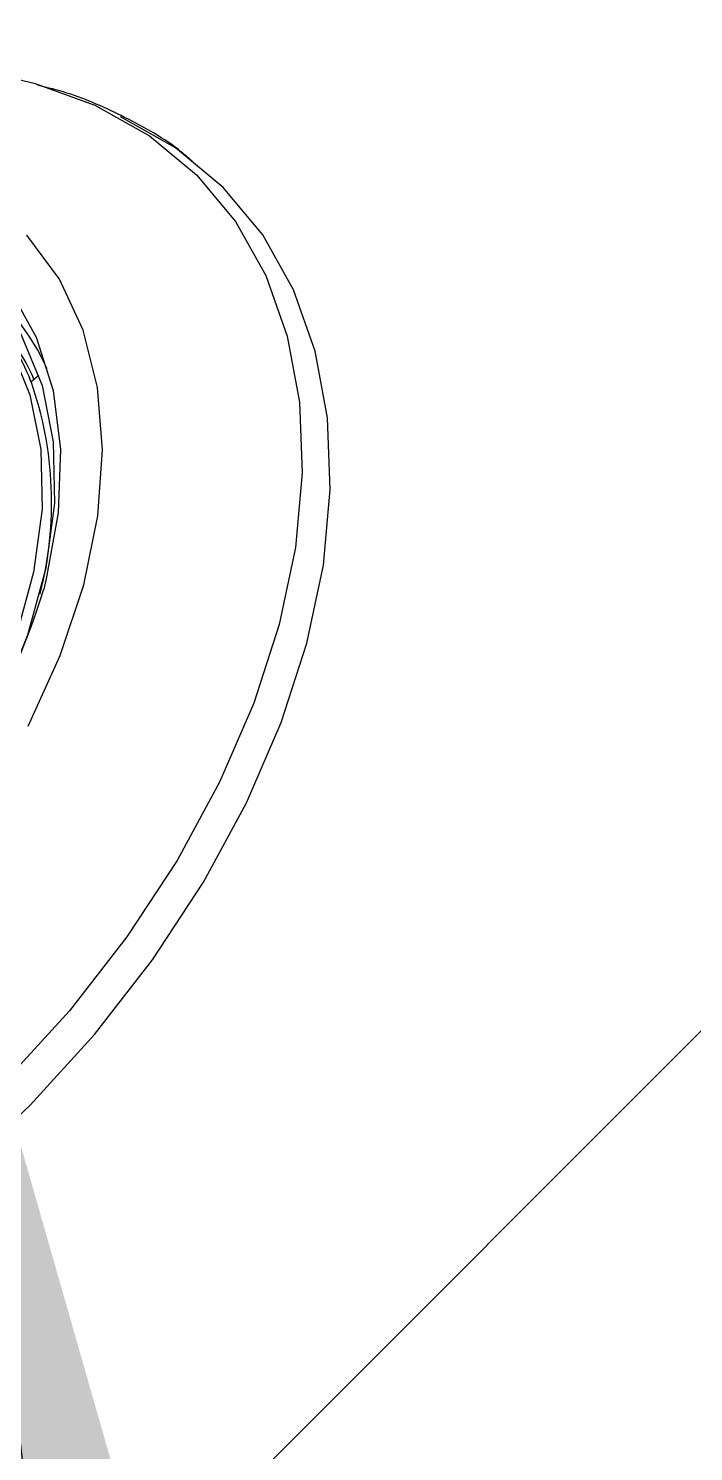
# Model space of a CAD drawing. Header units: inches. Extents: x 0 to 84, y -22 to 124.
# Drawn here: x 36.205 to 37.026, y 34.359 to 36.115 of the extents above; entities that cross this region are included whole.
import ezdxf

# ---------------------------------------------------------------- set-up
doc = ezdxf.new("R2010")
doc.units = ezdxf.units.IN
doc.header["$MEASUREMENT"] = 0
for name, color, linetype in [('1', 4, 'Continuous'), ('BDIM_CYAN', 4, 'Continuous'), ('DIM', 3, 'Continuous')]:
    doc.layers.add(name, color=color, linetype=linetype)
doc.styles.get("Standard").update_dxf_attribs({"font": 'simplex.shx'})
doc.dimstyles.get("Standard").update_dxf_attribs({"dimtxt": 0.18, "dimasz": 0.18, "dimexe": 0.18, "dimexo": 0.0625, "dimgap": 0.09, "dimtad": 0, "dimtih": 1, "dimtoh": 1, "dimdec": 4, "dimzin": 0, "dimdsep": 46, "dimtxsty": 'Standard', "dimcen": 0.09, "dimadec": 0, "dimazin": 0, "dimtfac": 1, "dimtdec": 4, "dimtofl": 0, "dimtmove": 0, "dimatfit": 3, "dimfxl": 0, "dimtolj": 1, "dimtzin": 0, "dimarcsym": 0})

# ---------------------------------------------------------------- blocks, each defined once
blk = doc.blocks.new('2020 RELAY')
at = {"layer": '1', "color": 3, "linetype": 'Continuous', "lineweight": 25}
blk.add_line((38.4035, 35.7465), (34.5671, 31.91), dxfattribs=at)
at = {"layer": 'BDIM_CYAN'}
blk.add_line((36.2086, 35.1792), (36.2181, 35.1868), dxfattribs=at)
at = {"layer": 'BDIM_CYAN', "flags": 128}
for points in [[(36.1791, 35.5548), (36.2123, 35.547), (36.2875, 35.5201)], [(36.2875, 35.5201), (36.3547, 35.4823), (36.4127, 35.4342), (36.4609, 35.3764), (36.4985, 35.3097), (36.5249, 35.2351), (36.54, 35.1536), (36.5433, 35.0663), (36.5349, 34.9745), (36.5149, 34.8795), (36.4836, 34.7826), (36.4414, 34.6852), (36.3888, 34.5885), (36.3268, 34.4941), (36.256, 34.4032), (36.1776, 34.317)], [(36.1213, 34.2055), (36.2075, 34.2867), (36.2869, 34.374), (36.3586, 34.4661), (36.4215, 34.5618), (36.4747, 34.6596), (36.5175, 34.7584), (36.5492, 34.8565), (36.5694, 34.9528), (36.5779, 35.0458), (36.5746, 35.1342), (36.5594, 35.2167), (36.5325, 35.2923), (36.4945, 35.3599), (36.4457, 35.4184), (36.3869, 35.4672), (36.3189, 35.5054), (36.3189, 35.5054)], [(36.2049, 34.7541), (36.2447, 34.8414), (36.2736, 34.9283), (36.2911, 35.0134), (36.2969, 35.095), (36.2907, 35.1718), (36.2729, 35.2424), (36.2436, 35.3054), (36.2034, 35.3598)], [(36.1829, 35.2919), (36.2151, 35.2339), (36.236, 35.1679), (36.2451, 35.0953), (36.2422, 35.0173), (36.2274, 34.9356), (36.2242, 34.9231)], [(36.1489, 35.3022), (36.1597, 35.2904), (36.1965, 35.2366), (36.2221, 35.1743), (36.2358, 35.1046), (36.2374, 35.029), (36.2269, 34.949), (36.2044, 34.8662), (36.1705, 34.7824), (36.1541, 34.7493)], [(36.1359, 35.2874), (36.1465, 35.2757), (36.1823, 35.2234), (36.2072, 35.1628), (36.2205, 35.0951), (36.2221, 35.0216), (36.2118, 34.9438), (36.19, 34.8634), (36.157, 34.7819), (36.1136, 34.701), (36.0606, 34.6224)]]:
    blk.add_lwpolyline(points, dxfattribs=at)
at = {"layer": 'BDIM_CYAN'}
for centre, radius, start, end in [((35.9322, 35.0711), 0.2967, 21.362, 41.2857), ((35.952, 35.0691), 0.3036, 24.4879, 39.8144), ((35.9432, 35.0622), 0.2945, 24.0334, 41.3274), ((35.7842, 35.0301), 0.4498, 345.393, 19.3539), ((35.2418, 35.2267), 1.0282, 287.0373, 342.8287)]:
    blk.add_arc(centre, radius, start, end, dxfattribs=at)
blk.add_open_spline([(36.4073, 35.4509), (36.4031, 35.4546), (36.3783, 35.4764), (36.3263, 35.5048), (36.2667, 35.5322), (36.2292, 35.5415), (36.2171, 35.5444)], degree=3, knots=[0, 0, 0, 0, 0.0811107, 0.4701054, 0.8301533, 1, 1, 1, 1], dxfattribs=at)
at = {"layer": 'DIM'}
blk.add_leader([(36.1227, 34.4924), (36.9465, 27.4184)], dimstyle='Standard', override={"dimscale": 24, "dimgap": 0.05, "dimtad": 0, "dimdec": 2, "dimtdec": 1, "dimtmove": 0, "dimatfit": 0, "dimtzin": 0}, dxfattribs=at)

msp = doc.modelspace()

# ---------------------------------------------------------------- block references
msp.add_blockref('2020 RELAY', (0, 0.5))

doc.saveas('drawing.dxf')
